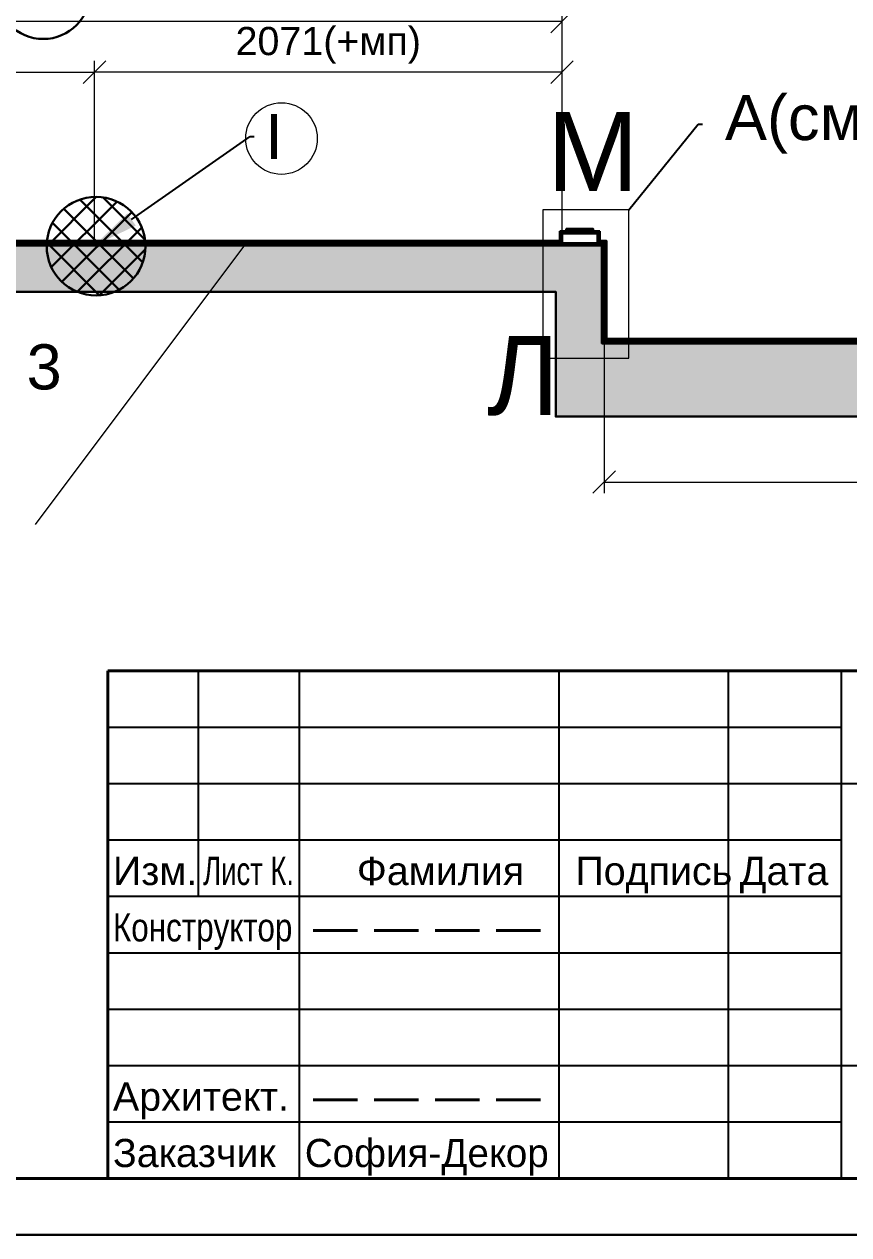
# Paper-space layout 'план по карнизу' of a CAD drawing. Header units: millimetres. Extents: x -88 to 2067, y 101 to 384.
# Drawn here: x 124.5 to 197.6, y 101 to 208.3 of the extents above; entities that cross this region are included whole.
import ezdxf
from ezdxf import colors
from ezdxf.entities.mleader import LeaderData, LeaderLine
from ezdxf.enums import TextEntityAlignment as Align
from ezdxf.math import Vec2, Vec3

# ---------------------------------------------------------------- set-up
doc = ezdxf.new("R2010")
doc.units = ezdxf.units.MM
doc.layers.get('DEFPOINTS').update_dxf_attribs({"color": 106, "lineweight": 5})
for name, color, linetype, lineweight in [('A-Sect', 73, 'Continuous', 25), ('pechatnaya_ramka', 2, 'Continuous', 30), ('Линии Размерные и Текст', 1, 'Continuous', 5), ('размеры', 1, 'Continuous', 5), ('толстая', 7, 'Continuous', 30), ('ШТАМП', 7, 'Continuous', 30)]:
    doc.layers.add(name, color=color, linetype=linetype, lineweight=lineweight)
doc.styles.get("Standard").update_dxf_attribs({"font": 'arial.ttf'})
doc.dimstyles.new('STANDARD 50', dxfattribs={"dimscale": 0.8, "dimtxt": 2.5, "dimasz": 2, "dimexe": 1, "dimexo": 0, "dimgap": 0.75, "dimtad": 1, "dimdec": 0, "dimlfac": 50, "dimdsep": 46, "dimtxsty": 'Standard', "dimblk": 'OBLIQUE', "dimcen": 1.5, "dimclrd": 256, "dimclre": 256, "dimclrt": 7, "dimazin": 0, "dimtfac": 1, "dimtdec": 0, "dimtmove": 1, "dimatfit": 3, "dimfxl": 1, "dimtolj": 1, "dimtzin": 0, "dimlwd": 5, "dimlwe": 5, "dimarcsym": 0})

# ---------------------------------------------------------------- blocks, each defined once
blk = doc.blocks.new('*U33')
at = {"layer": 'Линии Размерные и Текст'}
h = blk.add_hatch(color=190, dxfattribs=at)
h.dxf.hatch_style = 1
h.paths.add_polyline_path([(755.2, 12327), (755.2, 12141), (3063.2, 12141), (3063.2, 12700), (2902.2, 12700), (2902.2, 12327)])
h.paths.add_polyline_path([(3063.2, 12700), (3063.2, 12495), (7313.2, 12495), (7313.2, 10912), (10455.2, 10912), (10455.2, 7399), (10021.2, 7399), (10021.2, 2903), (12174.2, 2903), (12174.2, 1592.8), (12180.2, 1586.8), (12174.2, 1586.8), (12174.2, -265), (8408.6, -265), (8408.6, -613), (12519.2, -613), (12519.2, 3108), (10226.2, 3108), (10226.2, 7194), (10779.2, 7194), (10779.2, 11117), (7518.2, 11117), (7518.2, 12700)])
h = blk.add_hatch(color=190, dxfattribs=at)
h.dxf.hatch_style = 1
h.paths.add_polyline_path([(10434.7, 10891.6), (10434.7, 7419.4), (10445.1, 7409), (10445.1, 10902)])
h = blk.add_hatch(color=190, dxfattribs=at)
h.dxf.hatch_style = 1
h.paths.add_polyline_path([(10011.1, 7379.1), (10011.1, 7409), (10000.7, 7419.4), (10000.7, 7389.5)])
h = blk.add_hatch(color=190, dxfattribs=at)
h.dxf.hatch_style = 1
h.paths.add_polyline_path([(10000.7, 7419.4), (10011.1, 7409), (10445.1, 7409), (10434.7, 7419.4)])
h = blk.add_hatch(color=190, dxfattribs=at)
h.dxf.hatch_style = 1
h.paths.add_polyline_path([(9957.2, 7389.5), (9957.2, 7211.5), (9967.6, 7221.9), (9967.6, 7379.1)])
h.paths.add_polyline_path([(9948.2, 7360.5), (9948.2, 7240.5), (9957.2, 7240.5), (9957.2, 7360.5)])
h.paths.add_polyline_path([(9957.2, 7389.5), (9967.6, 7379.1), (10011.1, 7379.1), (10010.9, 7379.3), (10000.7, 7389.5)])
h.paths.add_polyline_path([(9967.6, 7221.9), (9957.2, 7211.5), (10000.7, 7211.5), (10000.7, 7211.5), (10011.1, 7221.9)])
h = blk.add_hatch(color=190, dxfattribs=at)
h.dxf.hatch_style = 1
h.paths.add_polyline_path([(10011.1, 3080.1), (10000.7, 3090.5), (10000.7, 7211.5), (10011.1, 7221.9)])
at = {"layer": 'толстая'}
for p, q in [((10434.7, 10891.6), (10434.7, 7419.4)), ((10445.1, 7409), (10445.1, 10902)), ((10455.1, 7399), (10455.1, 10912)), ((10021.2, 7399), (10000.7, 7419.4)), ((10434.7, 7419.4), (10000.7, 7419.4)), ((10000.7, 7419.4), (10000.7, 7389.5)), ((10445.1, 7409), (10011.1, 7409)), ((10011.1, 7409), (10011.1, 2893)), ((10000.7, 7389.5), (9957.2, 7389.5)), ((9957.2, 7389.5), (9957.2, 7211.5)), ((9957.2, 7389.5), (9967.6, 7379.1)), ((10011.1, 7379.1), (9967.6, 7379.1)), ((9967.6, 7379.1), (9967.6, 7221.9)), ((10000.7, 7389.5), (10000.7, 7389.5)), ((10021.1, 2903), (10021.1, 7399)), ((10021.1, 7399), (10455.1, 7399)), ((9957.2, 7211.5), (9967.6, 7221.9)), ((9957.2, 7211.5), (10000.7, 7211.5)), ((9967.6, 7221.9), (10011.1, 7221.9)), ((10000.7, 7211.5), (10000.7, 7211.5)), ((10000.7, 7211.5), (10000.7, 3090.5)), ((10021.2, 5151), (10011.1, 5151))]:
    blk.add_line(p, q, dxfattribs=at)
for points in [[(10226.2, 3108), (10226.2, 4736), (10226.2, 7194), (10779.2, 7194), (10779.2, 11117), (7518.2, 11117), (7518.2, 12700), (2902.2, 12700), (2902.2, 12327), (755.2, 12327), (755.2, 12141)], [(10011.1, 7379.1), (10000.7, 7389.5), (10000.7, 7419.4), (10021.1, 7399), (10021.2, 7369.1), (10021.1, 7369.1)], [(9948.2, 7360.5), (9948.2, 7360.5)], [(9957.2, 7240.5), (9948.2, 7240.5), (9948.2, 7360.5), (9957.2, 7360.5)], [(10021.1, 7369.1), (10021.1, 7369.1)], [(10021.1, 7369.1), (10021.2, 7369.1)], [(10226.2, 7194), (10226.2, 4286), (10226.2, 3108), (12519.2, 3108), (12519.2, -613), (8407.2, -613)], [(9948.2, 7240.5), (9948.2, 7240.5)], [(10000.7, 7211.5), (10011.1, 7221.9)], [(10011.1, 3080.1), (10000.7, 3090.5), (10000.7, 7211.5), (10011.1, 7221.9)], [(10011.1, 7221.9), (10011.1, 7221.9), (10011.1, 3080.1)]]:
    blk.add_lwpolyline(points, dxfattribs=at)
for points in [[(3063.2, 12495), (7313.2, 12495), (7313.2, 10912), (10455.2, 10912), (10455.2, 7399), (10021.2, 7399), (10021.2, 2903), (12174.2, 2903), (12174.2, -265), (8408.6, -265), (8408.6, -613), (12519.2, -613), (12519.2, 3108), (10226.2, 3108), (10226.2, 7194), (10779.2, 7194), (10779.2, 11117), (7518.2, 11117), (7518.2, 12700), (3063.2, 12700)], [(12174.1, 2903), (10021.1, 2903), (10021.1, 7399), (10455.1, 7399), (10455.1, 10912), (7396.5, 10912), (7396.5, 10912), (7396.5, 10912), (10455.2, 10912), (10455.2, 7399), (10021.2, 7399), (10021.2, 2903), (12174.2, 2903), (12174.2, 1592.8), (12174.1, 1592.8)], [(10455.1, 10912), (10434.7, 10891.6), (10434.7, 7419.4), (10455.1, 7399)], [(10011.1, 7409), (10021.1, 7399), (10021.1, 2903), (10011.1, 2893)], [(10000.7, 7389.5), (10010.9, 7379.3), (10011.1, 7379.1)]]:
    blk.add_lwpolyline(points, close=True, dxfattribs=at)
blk = doc.blocks.new('_OBLIQUE')
at = {"color": 0, "linetype": 'ByBlock'}
blk.add_line((-0.5, -0.5), (0.5, 0.5), dxfattribs=at)
blk = doc.blocks.new('*D38')
at = {"layer": 'DEFPOINTS', "color": 0, "transparency": 16777216}
for p in [(175.92, 180.21), (245.78, 180.21), (245.78, 167.72)]:
    blk.add_point(p, dxfattribs=at)
at = {"layer": 'Линии Размерные и Текст', "lineweight": 5, "transparency": 16777216}
for p, q in [((175.92, 180.21), (175.92, 166.72)), ((245.78, 180.21), (245.78, 166.72)), ((175.92, 167.72), (245.78, 167.72))]:
    blk.add_line(p, q, dxfattribs=at)
at = {"layer": 'Линии Размерные и Текст', "lineweight": 5, "transparency": 16777216, "xscale": 2, "yscale": 2, "zscale": 2, "rotation": 180}
blk.add_blockref('_OBLIQUE', (175.92, 167.72), dxfattribs=at)
at = {"layer": 'Линии Размерные и Текст', "lineweight": 5, "transparency": 16777216, "xscale": 2, "yscale": 2, "zscale": 2}
blk.add_blockref('_OBLIQUE', (245.78, 167.72), dxfattribs=at)
at = {"layer": 'Линии Размерные и Текст', "color": 7, "transparency": 16777216, "insert": (210.85, 170.1), "char_height": 2.5, "attachment_point": 5}
blk.add_mtext('\\A1;3493(+мп)', dxfattribs=at)
blk = doc.blocks.new('*D39')
at = {"layer": 'DEFPOINTS', "color": 0, "transparency": 16777216}
for p in [(89.34, 208.54), (89.34, 188.89), (172.18, 188.89)]:
    blk.add_point(p, dxfattribs=at)
at = {"layer": 'Линии Размерные и Текст', "lineweight": 5, "transparency": 16777216}
for p, q in [((89.34, 188.89), (89.34, 209.54)), ((172.18, 188.89), (172.18, 209.54)), ((172.18, 208.54), (89.34, 208.54))]:
    blk.add_line(p, q, dxfattribs=at)
at = {"layer": 'Линии Размерные и Текст', "lineweight": 5, "transparency": 16777216, "xscale": 2, "yscale": 2, "zscale": 2, "rotation": 180}
blk.add_blockref('_OBLIQUE', (89.34, 208.54), dxfattribs=at)
at = {"layer": 'Линии Размерные и Текст', "lineweight": 5, "transparency": 16777216, "xscale": 2, "yscale": 2, "zscale": 2}
blk.add_blockref('_OBLIQUE', (172.18, 208.54), dxfattribs=at)
at = {"layer": 'Линии Размерные и Текст', "color": 7, "transparency": 16777216, "insert": (130.76, 210.93), "char_height": 2.5, "attachment_point": 5}
blk.add_mtext('\\A1;4142(+мп)', dxfattribs=at)
blk = doc.blocks.new('*D40')
at = {"layer": 'DEFPOINTS', "color": 0, "transparency": 16777216}
for p in [(130.76, 204.04), (130.76, 188.89), (172.18, 188.89)]:
    blk.add_point(p, dxfattribs=at)
at = {"layer": 'Линии Размерные и Текст', "lineweight": 5, "transparency": 16777216}
for p, q in [((130.76, 188.89), (130.76, 205.04)), ((172.18, 188.89), (172.18, 205.04)), ((172.18, 204.04), (130.76, 204.04))]:
    blk.add_line(p, q, dxfattribs=at)
at = {"layer": 'Линии Размерные и Текст', "lineweight": 5, "transparency": 16777216, "xscale": 2, "yscale": 2, "zscale": 2, "rotation": 180}
blk.add_blockref('_OBLIQUE', (130.76, 204.04), dxfattribs=at)
at = {"layer": 'Линии Размерные и Текст', "lineweight": 5, "transparency": 16777216, "xscale": 2, "yscale": 2, "zscale": 2}
blk.add_blockref('_OBLIQUE', (172.18, 204.04), dxfattribs=at)
at = {"layer": 'Линии Размерные и Текст', "color": 7, "transparency": 16777216, "insert": (151.47, 206.43), "char_height": 2.5, "attachment_point": 5}
blk.add_mtext('\\A1;2071(+мп)', dxfattribs=at)
blk = doc.blocks.new('*D41')
at = {"layer": 'DEFPOINTS', "color": 0, "transparency": 16777216}
for p in [(130.76, 204.04), (89.34, 188.89), (130.76, 188.89)]:
    blk.add_point(p, dxfattribs=at)
at = {"layer": 'Линии Размерные и Текст', "lineweight": 5, "transparency": 16777216}
for p, q in [((89.34, 188.89), (89.34, 205.04)), ((130.76, 188.89), (130.76, 205.04)), ((89.34, 204.04), (130.76, 204.04))]:
    blk.add_line(p, q, dxfattribs=at)
at = {"layer": 'Линии Размерные и Текст', "lineweight": 5, "transparency": 16777216, "xscale": 2, "yscale": 2, "zscale": 2, "rotation": 180}
blk.add_blockref('_OBLIQUE', (89.34, 204.04), dxfattribs=at)
at = {"layer": 'Линии Размерные и Текст', "lineweight": 5, "transparency": 16777216, "xscale": 2, "yscale": 2, "zscale": 2}
blk.add_blockref('_OBLIQUE', (130.76, 204.04), dxfattribs=at)
at = {"layer": 'Линии Размерные и Текст', "color": 7, "transparency": 16777216, "insert": (110.05, 206.43), "char_height": 2.5, "attachment_point": 5}
blk.add_mtext('\\A1;2071(+мп)', dxfattribs=at)
blk = doc.blocks.new('_None')

psp = doc.layouts.new('план по карнизу')

# ---------------------------------------------------------------- hatches: boundary and pattern name
at = {"layer": 'Линии Размерные и Текст', "lineweight": 30}
h = psp.add_hatch(dxfattribs=at)
h.set_pattern_fill('ANSI37', color=256, scale=0.5, style=0)
h.set_pattern_definition([(45, (-169.6529, 772.4938), (-1.122532, 1.122532), []), (135, (-169.6529, 772.4938), (-1.122532, -1.122532), [])])
edge = h.paths.add_edge_path()
edge.add_arc((130.8946, 188.6243), 4.375, 0, 360)

# ---------------------------------------------------------------- linework, layer by layer
at = {"layer": 'pechatnaya_ramka'}
psp.add_lwpolyline([(-88.0012, 384.3485), (321.9334, 384.3485), (321.9334, 100.9984), (-88.0012, 100.9984)], close=True, dxfattribs=at)
at = {"layer": 'Линии Размерные и Текст'}
psp.add_line((125.5285, 163.9606), (144.2472, 188.9613), dxfattribs=at)
psp.add_lwpolyline([(178.0868, 191.8579), (170.4853, 191.8579), (170.4853, 178.6859), (178.0868, 178.6859)], close=True, dxfattribs=at)
at = {"layer": 'Линии Размерные и Текст', "lineweight": 30}
for centre, radius in [((126.214, 211.1668), 4.1774), ((130.8946, 188.6243), 4.375)]:
    psp.add_circle(centre, radius, dxfattribs=at)
at = {"layer": 'Линии Размерные и Текст'}
psp.add_circle((147.3251, 198.1612), 3.1705, dxfattribs=at)
at = {"layer": 'ШТАМП', "lineweight": 40}
for p, q in [((131.9334, 105.9984), (131.9334, 150.9984)), ((131.9334, 150.9984), (316.9334, 150.9984))]:
    psp.add_line(p, q, dxfattribs=at)
at = {"layer": 'ШТАМП', "lineweight": -3}
for p, q in [((131.9334, 150.9984), (196.9334, 150.9984)), ((139.9334, 150.9984), (139.9334, 130.9984)), ((148.9334, 105.9984), (148.9334, 150.9984)), ((171.9334, 105.9984), (171.9334, 150.9984)), ((186.9334, 105.9984), (186.9334, 150.9984)), ((196.9334, 105.9984), (196.9334, 150.9984)), ((131.9334, 145.9984), (196.9334, 145.9984)), ((131.9334, 140.9984), (316.9334, 140.9984)), ((131.9334, 135.9984), (196.9334, 135.9984)), ((131.9334, 130.9984), (196.9334, 130.9984)), ((131.9334, 125.9984), (196.9334, 125.9984)), ((131.9334, 120.9984), (196.9334, 120.9984)), ((131.9334, 115.9984), (316.9334, 115.9984)), ((131.9334, 110.9984), (196.9334, 110.9984))]:
    psp.add_line(p, q, dxfattribs=at)
at = {"layer": 'ШТАМП'}
psp.add_lwpolyline([(-88.0012, 100.9984), (321.9334, 100.9984), (321.9334, 384.3485), (-88.0012, 384.3485)], close=True, dxfattribs=at)
at = {"layer": 'ШТАМП', "lineweight": 40}
psp.add_lwpolyline([(-68.0012, 105.9984), (316.9334, 105.9984), (316.9334, 379.3485), (-68.0012, 379.3485)], close=True, dxfattribs=at)

# ---------------------------------------------------------------- block references
at = {"layer": 'A-Sect', "color": 73, "linetype": 'Continuous', "lineweight": 25, "xscale": 0.02, "yscale": 0.02, "zscale": 0.02, "rotation": 270}
psp.add_blockref('*U33', (27.7416, 389.1105), dxfattribs=at)

# ---------------------------------------------------------------- texts
at = {"layer": 'Линии Размерные и Текст'}
for s, height, p in [('М', 7, (170.8433, 193.5134)), ('Л', 7, (165.5276, 173.6667)), ('см. лист 3', 4, (101.7175, 175.9265))]:
    psp.add_text(s, height=height, dxfattribs=at).set_placement(p)
at = {"layer": 'ШТАМП', "lineweight": -3}
for s, p in [('Изм.', (132.3911, 131.9984)), ('Фамилия', (154.0027, 131.9984)), ('Подпись', (173.3641, 131.9984)), ('Дата', (187.9334, 131.9984)), ('Архитект.', (132.3911, 111.9984)), ('Заказчик', (132.3911, 106.9984))]:
    psp.add_text(s, height=2.5, dxfattribs=at).set_placement(p)
for s, width, p, p2 in [('Лист К.', 0.695137, (140.3911, 131.9984), (148.4295, 131.9984)), ('Конструктор', 0.796844, (132.3911, 126.9984), (148.29, 126.9984)), ('----', 4.64604, (149.3911, 126.9984), (171.005, 126.9984)), ('----', 4.64604, (149.3911, 111.9984), (171.005, 111.9984)), ('София-Декор', 0.979626, (149.3911, 106.9984), (171.005, 106.9984))]:
    psp.add_text(s, height=2.5, dxfattribs=dict(at, width=width)).set_placement(p, p2, align=Align.FIT)

# ---------------------------------------------------------------- dimensions: what is measured, and where the dimension line sits
at = {"layer": 'Линии Размерные и Текст'}
for base, p1, p2, picture, middle in [((89.3433, 208.5393), (172.1799, 188.8878), (89.3433, 188.8878), '*D39', (130.7616, 210.9282)), ((130.7615, 204.0372), (172.1799, 188.8878), (130.7615, 188.8878), '*D40', (151.4707, 206.426)), ((245.7811, 167.7162), (175.9221, 180.2078), (245.7811, 180.2078), '*D38', (210.8516, 170.105))]:
    dim = psp.add_linear_dim(base=base, p1=p1, p2=p2, text='<>(+мп)', dimstyle='STANDARD 50', override={"dimscale": 1}, dxfattribs=at)
    dim.commit()
    dim.dimension.update_dxf_attribs({"geometry": picture, "text_midpoint": middle})
dim = psp.add_linear_dim(base=(130.7615, 204.0372), p1=(89.3433, 188.8878), p2=(130.7615, 188.8878), angle=180, text='<>(+мп)', dimstyle='STANDARD 50', override={"dimscale": 1}, dxfattribs=at)
dim.commit()
dim.dimension.update_dxf_attribs({"geometry": '*D41', "text_midpoint": (110.0524, 206.426)})

# ---------------------------------------------------------------- leaders
ml = psp.add_multileader_mtext('Standard', dxfattribs=at)
ml.set_content('А(см. лист 2)', color=256)
ml.set_leader_properties()
ml.set_arrow_properties(name='NONE')
ml.build(insert=Vec2(0, 0))
ml.multileader.update_dxf_attribs({"text_right_attachment_type": 6, "dogleg_length": 0.36})
ctx = ml.context
ctx.base_point, ctx.plane_origin = Vec3(184.6134, 199.4387), Vec3(206.7019, 180.1283)
ctx.right_attachment = 6
notes = []
notes.append((ctx, [(1, (1, 1, 0), (184.2534, 199.4387), (1, 0), 0.36, [(3, [(178.0868, 191.8579)], 0, [])])]))
ctx.mtext.insert, ctx.mtext.flow_direction = Vec3(186.6134, 202.0267), 5
at = {"layer": 'размеры'}
ml = psp.add_multileader_mtext('Standard', dxfattribs=at)
ml.set_content('I', color=256)
ml.set_leader_properties()
ml.build(insert=Vec2(0, 0))
ml.multileader.update_dxf_attribs({"text_right_attachment_type": 6, "dogleg_length": 0.36})
ctx = ml.context
ctx.base_point, ctx.plane_origin = Vec3(144.9013, 198.3514), Vec3(178.3461, 186.1552)
ctx.right_attachment, ctx.text_align_type = 6, 2
notes.append((ctx, [(0, (1, 1, 0), (144.5413, 198.3514), (1, 0), 0.36, [(1, [(130.7616, 188.688)], 0, [])])]))
ctx.mtext.insert, ctx.mtext.alignment, ctx.mtext.flow_direction = Vec3(147.4307, 200.3514), 3, 5
for ctx, leaders in notes:
    for number, flags, end, landing, length, lines in leaders:
        leader = LeaderData()
        leader.index, (leader.has_last_leader_line, leader.has_dogleg_vector, leader.attachment_direction) = number, flags
        leader.last_leader_point, leader.dogleg_vector, leader.dogleg_length = Vec3(end), Vec3(landing), length
        for number, points, colour, breaks in lines:
            line = LeaderLine()
            line.index, line.vertices, line.color, line.breaks = number, Vec3.list(points), colors.encode_raw_color(colour), breaks
            leader.lines.append(line)
        ctx.leaders.append(leader)

doc.saveas('drawing.dxf')
